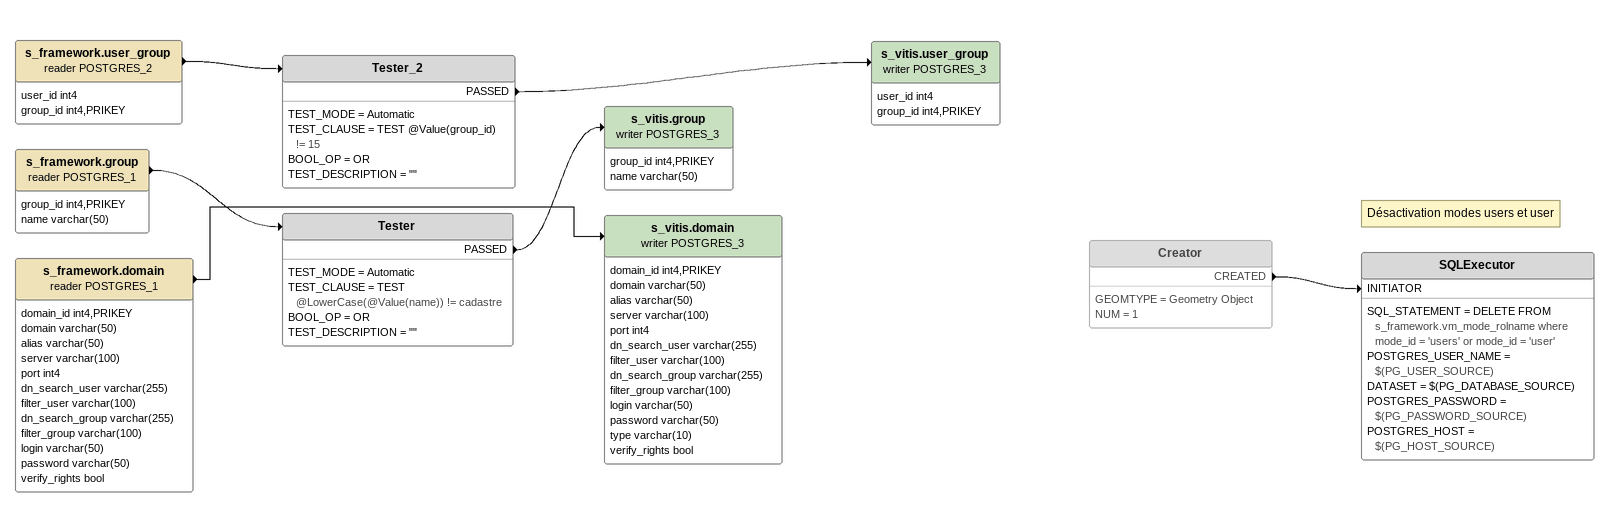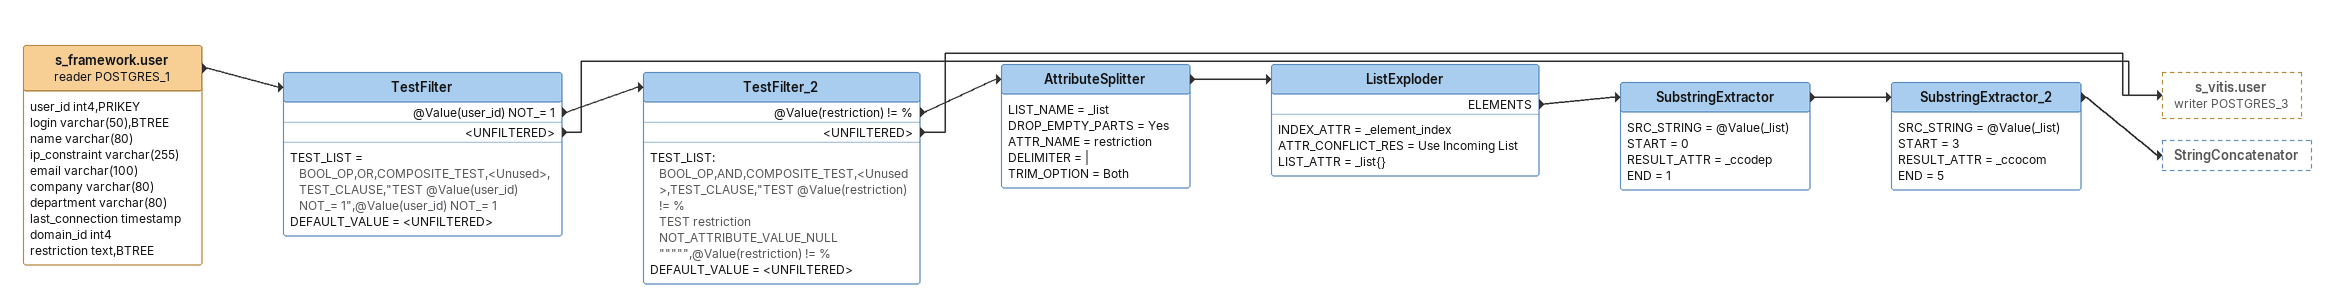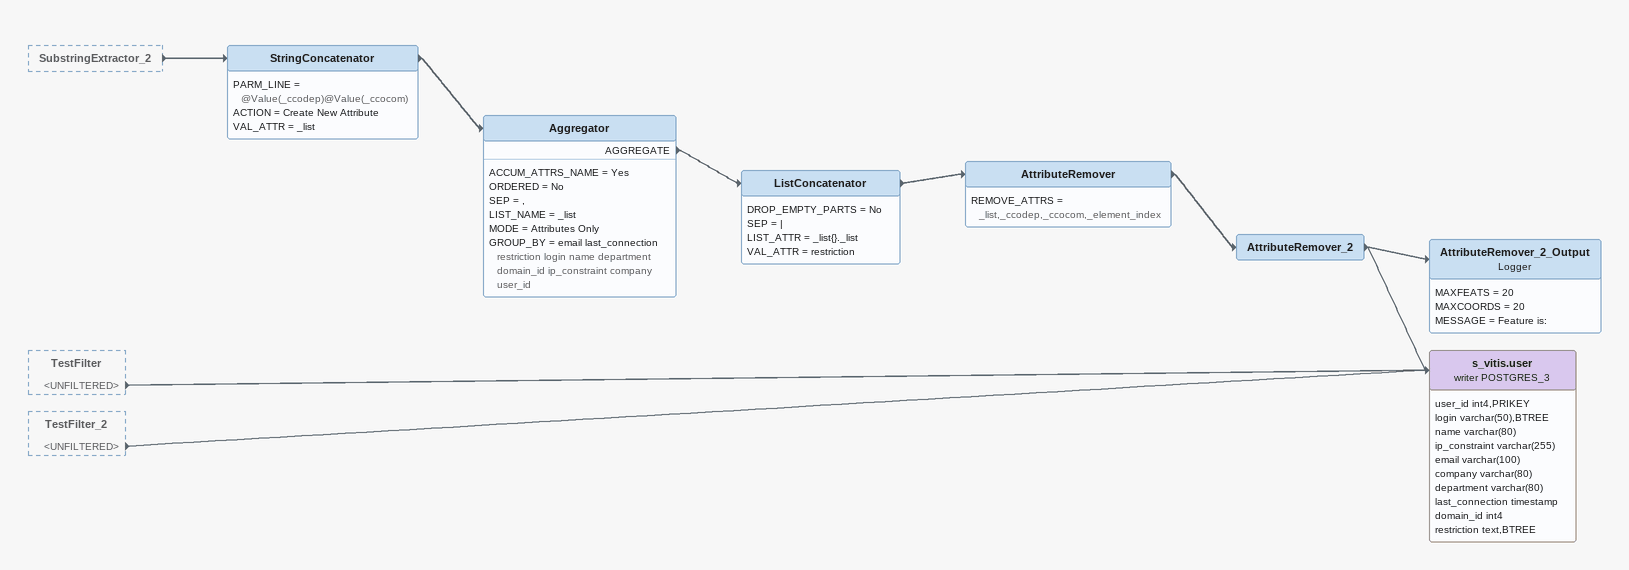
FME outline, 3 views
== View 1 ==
s_framework.group (reader POSTGRES_1)
    attributes: group_id int4,PRIKEY, name varchar(50)
    -> Tester
Tester
    TEST_MODE = Automatic
    TEST_CLAUSE = TEST @LowerCase(@Value(name)) != cadastre
    BOOL_OP = OR
    TEST_DESCRIPTION = ""
    PASSED -> s_vitis.group (writer POSTGRES_3)
s_vitis.group (writer POSTGRES_3)
    attributes: group_id int4,PRIKEY, name varchar(50)
s_framework.user_group (reader POSTGRES_2)
    attributes: user_id int4, group_id int4,PRIKEY
    -> Tester_2
Tester_2
    TEST_MODE = Automatic
    TEST_CLAUSE = TEST @Value(group_id) != 15
    BOOL_OP = OR
    TEST_DESCRIPTION = ""
    PASSED -> s_vitis.user_group (writer POSTGRES_3)
s_vitis.user_group (writer POSTGRES_3)
    attributes: user_id int4, group_id int4,PRIKEY
s_framework.domain (reader POSTGRES_1)
    attributes: domain_id int4,PRIKEY, domain varchar(50), alias varchar(50), server varchar(100), port int4, dn_search_user varchar(255), filter_user varchar(100), dn_search_group varchar(255), filter_group varchar(100), login varchar(50), password varchar(50), verify_rights bool
    -> s_vitis.domain (writer POSTGRES_3)
s_vitis.domain (writer POSTGRES_3)
    attributes: domain_id int4,PRIKEY, domain varchar(50), alias varchar(50), server varchar(100), port int4, dn_search_user varchar(255), filter_user varchar(100), dn_search_group varchar(255), filter_group varchar(100), login varchar(50), password varchar(50), type varchar(10), verify_rights bool
Creator [off]
    GEOMTYPE = Geometry Object
    NUM = 1
    CREATED -> SQLExecutor [INITIATOR]
Note: Désactivation modes users et user
SQLExecutor
    SQL_STATEMENT = DELETE FROM s_framework.vm_mode_rolname where mode_id = 'users' or mode_id = 'user'
    POSTGRES_USER_NAME = $(PG_USER_SOURCE)
    DATASET = $(PG_DATABASE_SOURCE)
    POSTGRES_PASSWORD = $(PG_PASSWORD_SOURCE)
    POSTGRES_HOST = $(PG_HOST_SOURCE)

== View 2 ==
s_framework.user (reader POSTGRES_1)
    attributes: user_id int4,PRIKEY, login varchar(50),BTREE, name varchar(80), ip_constraint varchar(255), email varchar(100), company varchar(80), department varchar(80), last_connection timestamp, domain_id int4, restriction text,BTREE
    -> TestFilter
TestFilter
    TEST_LIST = BOOL_OP,OR,COMPOSITE_TEST,<Unused>,TEST_CLAUSE,"TEST @Value(user_id) NOT_= 1",@Value(user_id) NOT_= 1
    DEFAULT_VALUE = <UNFILTERED>
    @Value(user_id) NOT_= 1 -> TestFilter_2
    <UNFILTERED> -> s_vitis.user (writer POSTGRES_3)
TestFilter_2
    TEST_LIST:
      BOOL_OP,AND,COMPOSITE_TEST,<Unused>,TEST_CLAUSE,"TEST @Value(restriction) != %
      TEST restriction NOT_ATTRIBUTE_VALUE_NULL """"",@Value(restriction) != %
    DEFAULT_VALUE = <UNFILTERED>
    @Value(restriction) != % -> AttributeSplitter
    <UNFILTERED> -> s_vitis.user (writer POSTGRES_3)
AttributeSplitter
    LIST_NAME = _list
    DROP_EMPTY_PARTS = Yes
    ATTR_NAME = restriction
    DELIMITER = |
    TRIM_OPTION = Both
    -> ListExploder
ListExploder
    INDEX_ATTR = _element_index
    ATTR_CONFLICT_RES = Use Incoming List
    LIST_ATTR = _list{}
    ELEMENTS -> SubstringExtractor
SubstringExtractor
    SRC_STRING = @Value(_list)
    START = 0
    RESULT_ATTR = _ccodep
    END = 1
    -> SubstringExtractor_2
SubstringExtractor_2
    SRC_STRING = @Value(_list)
    START = 3
    RESULT_ATTR = _ccocom
    END = 5
    -> StringConcatenator

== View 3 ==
SubstringExtractor_2 [outside]
    -> StringConcatenator
TestFilter [outside]
    <UNFILTERED> -> s_vitis.user (writer POSTGRES_3)
TestFilter_2 [outside]
    <UNFILTERED> -> s_vitis.user (writer POSTGRES_3)
StringConcatenator
    PARM_LINE = @Value(_ccodep)@Value(_ccocom)
    ACTION = Create New Attribute
    VAL_ATTR = _list
    -> Aggregator
Aggregator
    ACCUM_ATTRS_NAME = Yes
    ORDERED = No
    SEP = ,
    LIST_NAME = _list
    MODE = Attributes Only
    GROUP_BY = email last_connection restriction login name department domain_id ip_constraint company user_id
    AGGREGATE -> ListConcatenator
ListConcatenator
    DROP_EMPTY_PARTS = No
    SEP = |
    LIST_ATTR = _list{}._list
    VAL_ATTR = restriction
    -> AttributeRemover
AttributeRemover
    REMOVE_ATTRS = _list,_ccodep,_ccocom,_element_index
    -> AttributeRemover_2
AttributeRemover_2
    -> s_vitis.user (writer POSTGRES_3)
    -> AttributeRemover_2_Output
AttributeRemover_2_Output: Logger
    MAXFEATS = 20
    MAXCOORDS = 20
    MESSAGE = Feature is:
s_vitis.user (writer POSTGRES_3)
    attributes: user_id int4,PRIKEY, login varchar(50),BTREE, name varchar(80), ip_constraint varchar(255), email varchar(100), company varchar(80), department varchar(80), last_connection timestamp, domain_id int4, restriction text,BTREE
